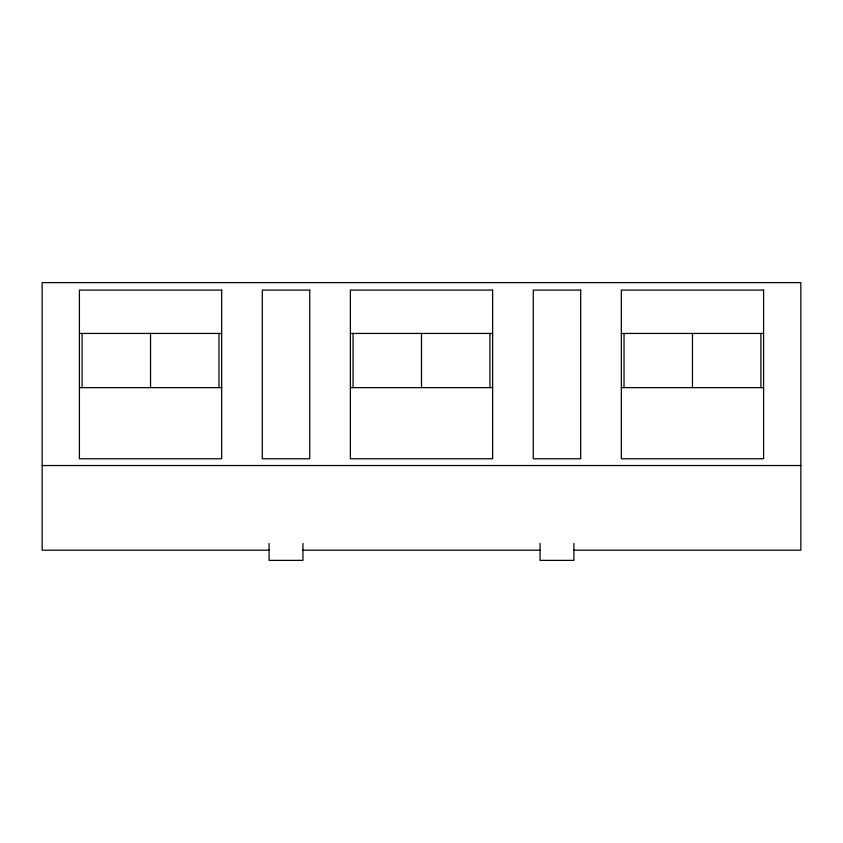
<?xml version="1.0" encoding="UTF-8"?>
<svg xmlns="http://www.w3.org/2000/svg" width="843" height="843" viewBox="0 0 843 843"><rect width="100%" height="100%" fill="white"/><g stroke="black" fill="none" stroke-linecap="round" stroke-linejoin="round"><path stroke-width="1.26" d="M79.411 333.438L221.667 333.438M350.372 333.438L492.628 333.438M621.333 333.438L763.589 333.438M79.411 387.632L221.667 387.632M350.372 387.632L492.628 387.632M621.333 387.632L763.589 387.632M42.15 465.536L800.85 465.536M269.086 550.205L42.15 550.205L42.15 282.626L800.85 282.626L800.85 550.205L573.914 550.205M302.953 550.205L540.047 550.205M760.902 333.438L760.902 387.632M692.461 333.438L692.461 387.632M624.031 333.438L624.031 387.632M573.914 543.429L573.914 560.374L540.047 560.374L540.047 543.429M489.931 333.438L489.931 387.632M421.5 333.438L421.5 387.632M353.069 333.438L353.069 387.632M302.953 543.429L302.953 560.374L269.086 560.374L269.086 543.429M218.969 333.438L218.969 387.632M150.539 333.438L150.539 387.632M82.098 333.438L82.098 387.632M221.667 290.097L79.411 290.097L79.411 458.761L221.667 458.761L221.667 290.097M309.729 290.097L262.31 290.097L262.31 458.761L309.729 458.761L309.729 290.097M492.628 290.097L350.372 290.097L350.372 458.761L492.628 458.761L492.628 290.097M580.69 290.097L533.271 290.097L533.271 458.761L580.69 458.761L580.69 290.097M763.589 290.097L621.333 290.097L621.333 458.761L763.589 458.761L763.589 290.097"/></g></svg>
